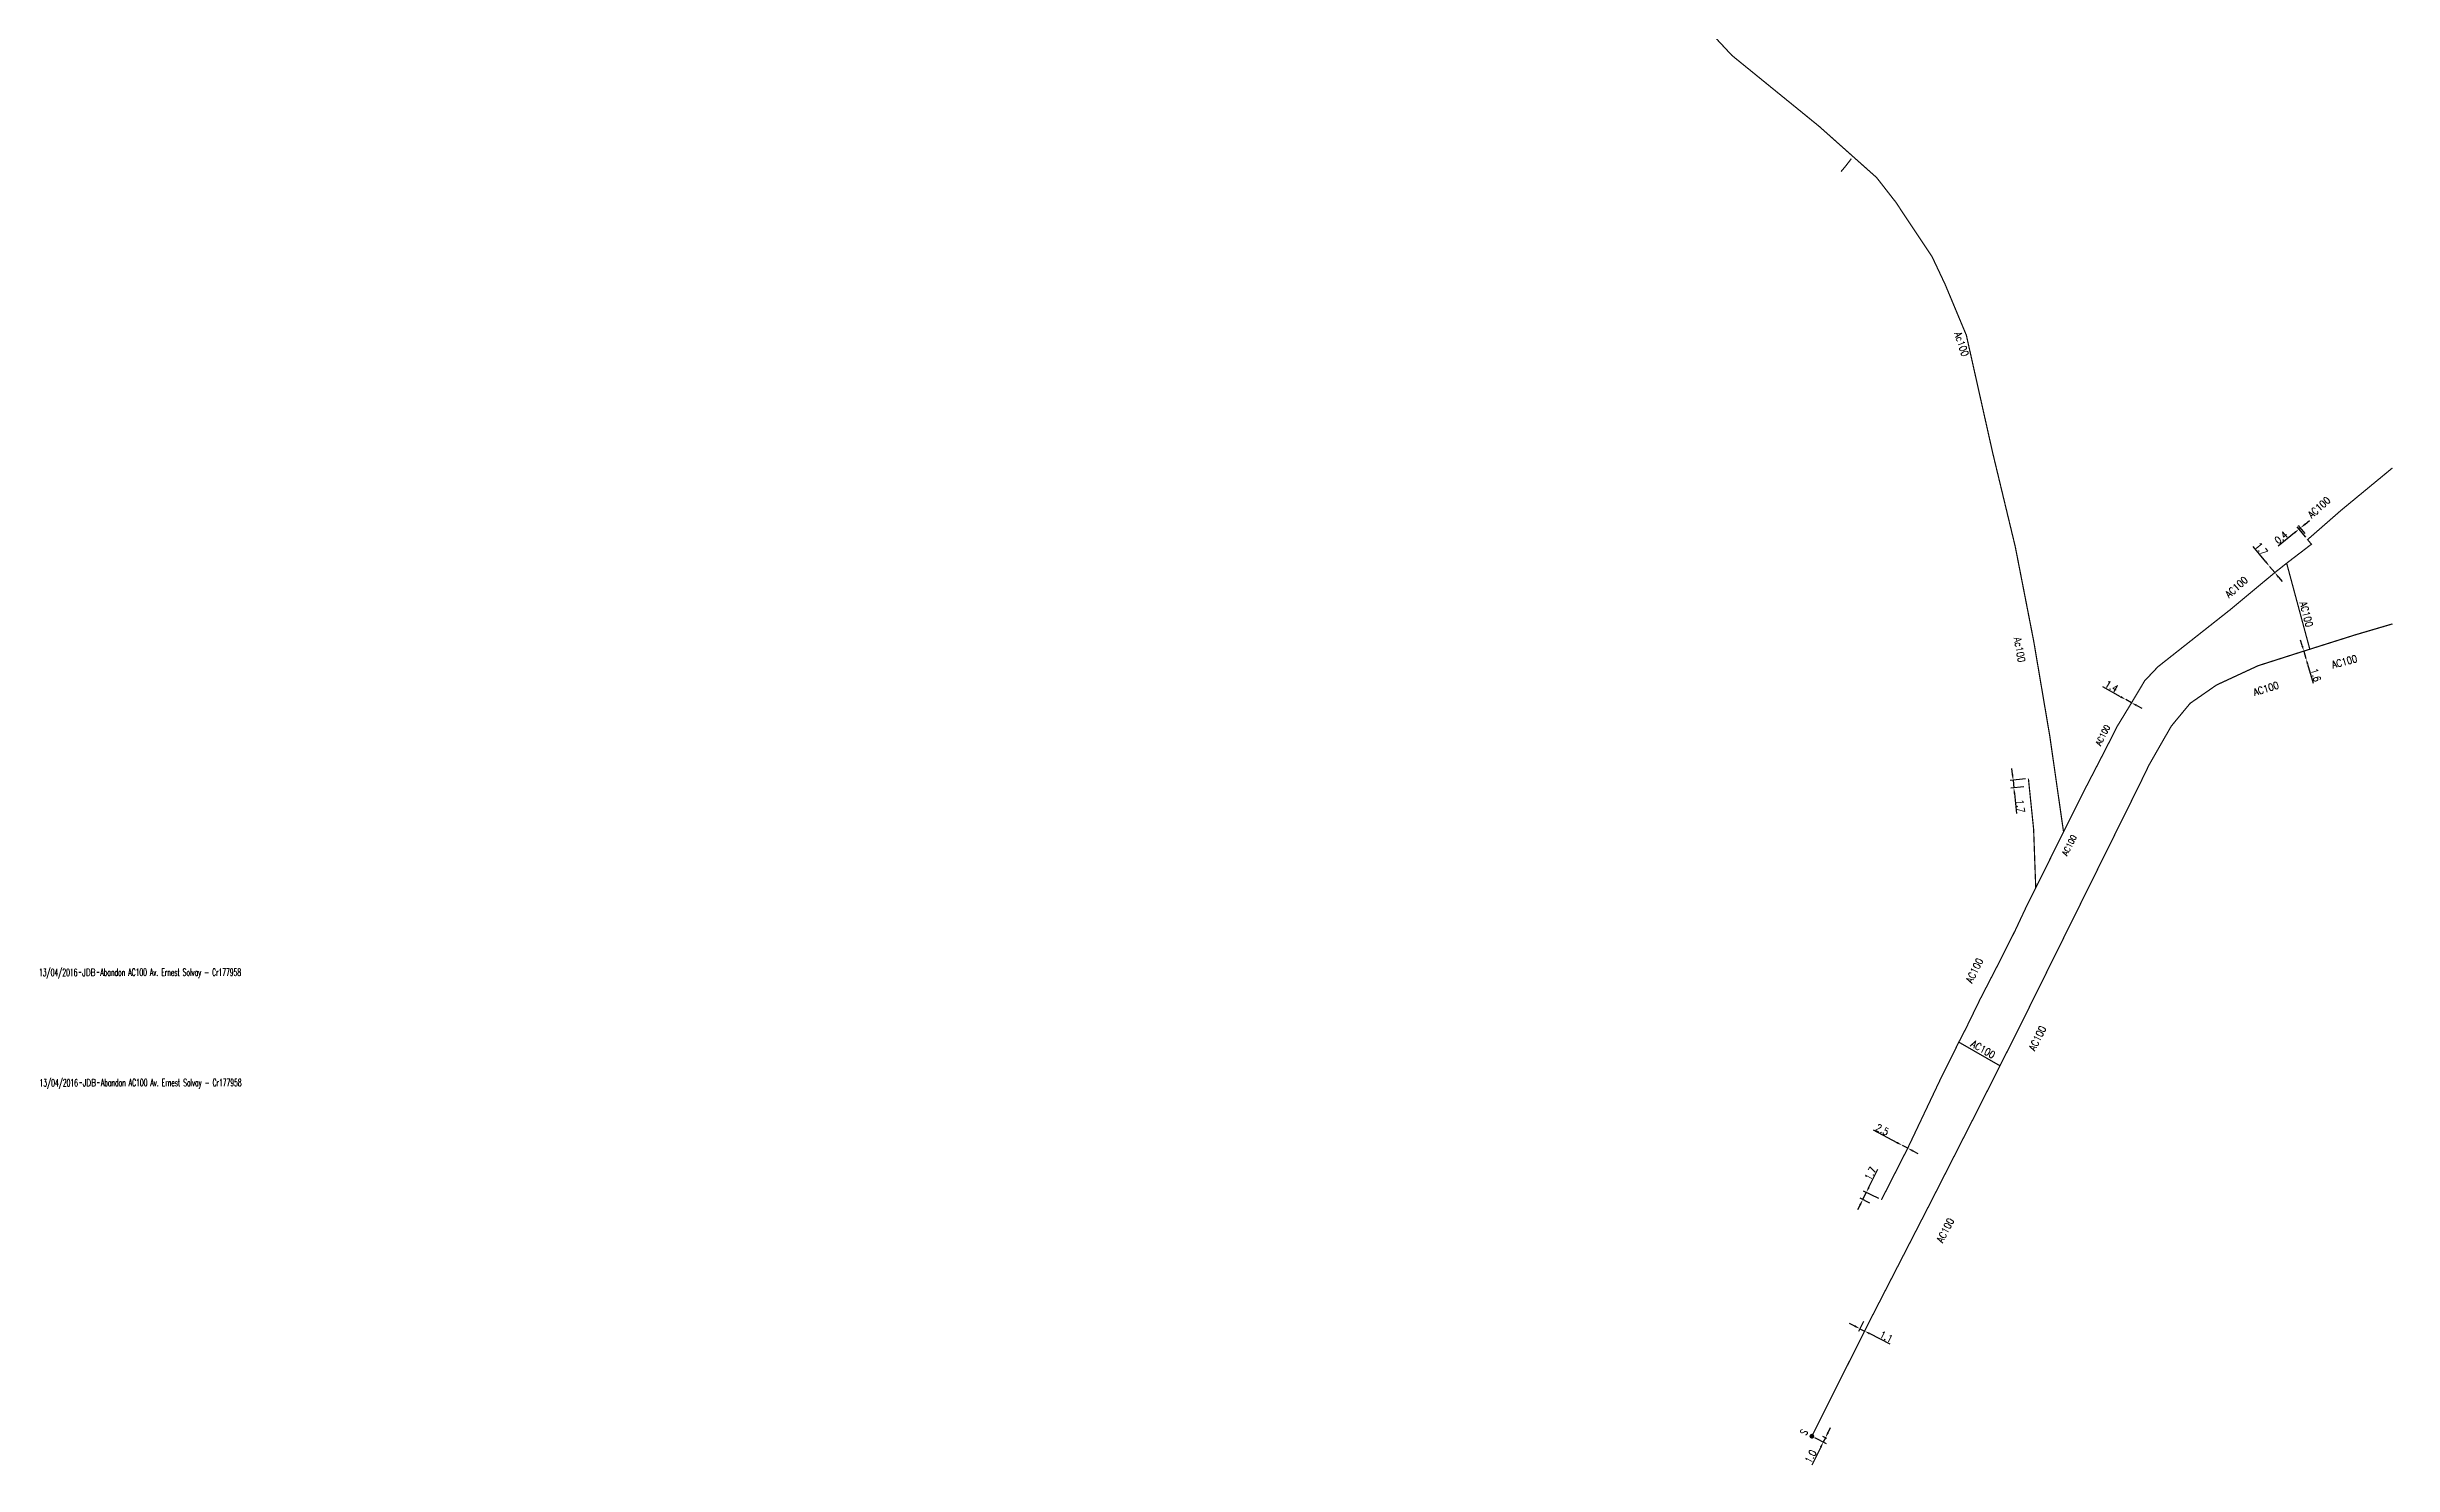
# Model space of a CAD drawing. Header units: millimetres. Extents: x 158430 to 159000, y 158000 to 159000.
# Drawn here: x 158510.8 to 159000.1, y 158408.9 to 158704.5 of the extents above; entities that cross this region are included whole.
import ezdxf
from ezdxf.enums import TextEntityAlignment as Align

# ---------------------------------------------------------------- set-up
doc = ezdxf.new("R2010")
doc.units = ezdxf.units.MM
doc.header["$PDMODE"] = 34
doc.layers.get('0').update_dxf_attribs({"linetype": 'CONTINUOUS'})
doc.layers.get('Defpoints').update_dxf_attribs({"linetype": 'CONTINUOUS'})
for name, color, linetype in [('L_300', 7, 'CONTINUOUS'), ('L_908', 5, 'CONTINUOUS'), ('L_910', 7, 'CONTINUOUS')]:
    doc.layers.add(name, color=color, linetype=linetype)
doc.styles.add('G_ROMANS', font='ROMANS.SHX', dxfattribs={"width": 0.75})
doc.styles.get("Standard").update_dxf_attribs({"font": 'romans.shx', "width": 0.85})
doc.linetypes.add('BP_HS', pattern='A,2,-1,["G",Standard,S=0.85,R=0,X=-0.27,Y=-0.4],-1', length=4)
doc.dimstyles.get("Standard").update_dxf_attribs({"dimtxt": 1.5, "dimasz": 1.2, "dimexe": 0.625, "dimexo": 0.625, "dimgap": 0.25, "dimtad": 1, "dimdec": 1, "dimzin": 0, "dimdsep": 46, "dimtxsty": 'Standard', "dimcen": -0.5, "dimadec": 0, "dimazin": 0, "dimtfac": 1, "dimtdec": 1, "dimtmove": 0, "dimatfit": 3, "dimfxl": 0, "dimtolj": 1, "dimtzin": 0, "dimarcsym": 0})

# ---------------------------------------------------------------- blocks, each defined once
blk = doc.blocks.new('*D1')
at = {"layer": 'Defpoints', "color": 0, "linetype": 'Continuous', "transparency": 16777216}
for p in [(158980.82, 158604.23), (158982.16, 158602.58), (158982.29, 158601.78)]:
    blk.add_point(p, dxfattribs=at)
at = {"layer": 'L_908', "color": 0, "linetype": 'Continuous', "lineweight": -2, "transparency": 16777216}
for p, q in [((158979.58, 158603.22), (158976.14, 158600.42)), ((158981.9, 158602.27), (158980.12, 158604.46)), ((158981.76, 158603.07), (158980.43, 158604.71)), ((158980.82, 158604.23), (158980.51, 158603.97)), ((158981.76, 158604.98), (158982.69, 158605.74))]:
    blk.add_line(p, q, dxfattribs=at)
at = {"layer": 'L_908', "color": 0, "linetype": 'Continuous', "transparency": 16777216}
for points in [[(158979.46, 158603.37), (158979.71, 158603.06), (158980.51, 158603.97)], [(158981.63, 158605.14), (158981.88, 158604.83), (158980.82, 158604.23)]]:
    blk.add_solid(points, dxfattribs=at)
at = {"layer": 'L_908', "color": 0, "linetype": 'Continuous', "transparency": 16777216, "insert": (158976.77, 158602.22), "char_height": 1.5, "attachment_point": 5, "rotation": 39.0871}
blk.add_mtext('\\A1;0.4', dxfattribs=at)
blk = doc.blocks.new('*D2')
at = {"layer": 'Defpoints', "color": 0, "linetype": 'Continuous', "transparency": 16777216}
for p in [(158974.36, 158596.21), (158974.36, 158596.21), (158975.45, 158594.9)]:
    blk.add_point(p, dxfattribs=at)
at = {"layer": 'L_908', "color": 0, "linetype": 'Continuous', "lineweight": -2, "transparency": 16777216}
for p, q in [((158973.6, 158597.13), (158970.92, 158600.36)), ((158975.45, 158594.9), (158974.36, 158596.21)), ((158976.22, 158593.98), (158976.98, 158593.06))]:
    blk.add_line(p, q, dxfattribs=at)
at = {"layer": 'L_908', "color": 0, "linetype": 'Continuous', "transparency": 16777216}
for points in [[(158973.75, 158597.26), (158973.44, 158597.01), (158974.36, 158596.21)], [(158976.37, 158594.11), (158976.06, 158593.85), (158975.45, 158594.9)]]:
    blk.add_solid(points, dxfattribs=at)
at = {"layer": 'L_908', "color": 0, "linetype": 'Continuous', "transparency": 16777216, "insert": (158972.64, 158599.85), "char_height": 1.5, "attachment_point": 5, "rotation": 309.6986}
blk.add_mtext('\\A1;1.7', dxfattribs=at)
blk = doc.blocks.new('*D3')
at = {"layer": 'Defpoints', "color": 0, "linetype": 'Continuous', "transparency": 16777216}
for p in [(158944.37, 158568.44), (158944.37, 158568.44), (158945.59, 158567.77)]:
    blk.add_point(p, dxfattribs=at)
at = {"layer": 'L_908', "color": 0, "linetype": 'Continuous', "lineweight": -2, "transparency": 16777216}
for p, q in [((158943.31, 158569.02), (158939.59, 158571.06)), ((158945.59, 158567.77), (158944.37, 158568.44)), ((158946.65, 158567.19), (158947.7, 158566.61))]:
    blk.add_line(p, q, dxfattribs=at)
at = {"layer": 'L_908', "color": 0, "linetype": 'Continuous', "transparency": 16777216}
for points in [[(158943.41, 158569.19), (158943.22, 158568.84), (158944.37, 158568.44)], [(158946.74, 158567.37), (158946.55, 158567.02), (158945.59, 158567.77)]]:
    blk.add_solid(points, dxfattribs=at)
at = {"layer": 'L_908', "color": 0, "linetype": 'Continuous', "transparency": 16777216, "insert": (158941.41, 158571.21), "char_height": 1.5, "attachment_point": 5, "rotation": 331.2574}
blk.add_mtext('\\A1;1.4', dxfattribs=at)
blk = doc.blocks.new('*D4')
at = {"layer": 'Defpoints', "color": 0, "linetype": 'Continuous', "transparency": 16777216}
for p in [(158897.78, 158475.49), (158897.78, 158475.49), (158898.9, 158474.91)]:
    blk.add_point(p, dxfattribs=at)
at = {"layer": 'L_908', "color": 0, "linetype": 'Continuous', "lineweight": -2, "transparency": 16777216}
for p, q in [((158896.71, 158476.05), (158891.75, 158478.64)), ((158898.9, 158474.91), (158897.78, 158475.49)), ((158898.07, 158476.05), (158898.07, 158476.05)), ((158899.97, 158474.35), (158901.03, 158473.8))]:
    blk.add_line(p, q, dxfattribs=at)
at = {"layer": 'L_908', "color": 0, "linetype": 'Continuous', "transparency": 16777216}
for points in [[(158896.8, 158476.23), (158896.62, 158475.87), (158897.78, 158475.49)], [(158900.06, 158474.53), (158899.87, 158474.18), (158898.9, 158474.91)]]:
    blk.add_solid(points, dxfattribs=at)
at = {"layer": 'L_908', "color": 0, "linetype": 'Continuous', "transparency": 16777216, "insert": (158893.61, 158478.79), "char_height": 1.5, "attachment_point": 5, "rotation": 332.4558}
blk.add_mtext('\\A1;2.5', dxfattribs=at)
blk = doc.blocks.new('L_300_11')
at = {"color": 0, "linetype": 'Continuous', "const_width": 0.497, "flags": 128}
blk.add_lwpolyline([(-0.25, 0, 1), (0.25, 0, 1)], format="xyb", close=True, dxfattribs=at)
at = {"color": 0, "linetype": 'Continuous', "style": 'G_ROMANS', "width": 0.75}
blk.add_text('S', height=1.5, dxfattribs=at).set_placement((0, 1.85), align=Align.MIDDLE)
at = {"color": 0, "linetype": 'Continuous', "width": 0.75, "flags": 3}
for tag, p in [('DEF_LEG', (0, -5)), ('DEF_COUP', (0, -7.5)), ('DEF_TYPE', (0, -10))]:
    blk.add_attdef(tag, text='', height=1.2, dxfattribs=at).set_placement(p, align=Align.MIDDLE)
blk = doc.blocks.new('*D5')
at = {"layer": 'Defpoints', "color": 0, "linetype": 'Continuous', "transparency": 16777216}
for p in [(158888.92, 158437.28), (158889.96, 158439.34), (158890.94, 158438.84)]:
    blk.add_point(p, dxfattribs=at)
at = {"layer": 'L_908', "color": 0, "linetype": 'Continuous', "lineweight": -2, "transparency": 16777216}
for p, q in [((158887.85, 158437.83), (158886.78, 158438.37)), ((158889.67, 158438.78), (158888.64, 158436.73)), ((158888.92, 158437.28), (158889.9, 158436.79)), ((158890.66, 158438.28), (158889.62, 158436.23)), ((158890.97, 158436.25), (158895.15, 158434.13))]:
    blk.add_line(p, q, dxfattribs=at)
at = {"layer": 'L_908', "color": 0, "linetype": 'Continuous', "transparency": 16777216}
for points in [[(158887.94, 158438), (158887.76, 158437.65), (158888.92, 158437.28)], [(158891.06, 158436.42), (158890.88, 158436.07), (158889.9, 158436.79)]]:
    blk.add_solid(points, dxfattribs=at)
at = {"layer": 'L_908', "color": 0, "linetype": 'Continuous', "transparency": 16777216, "insert": (158894.43, 158435.62), "char_height": 1.5, "attachment_point": 5, "rotation": 333.1731}
blk.add_mtext('\\A1;1.1', dxfattribs=at)
blk = doc.blocks.new('*D6')
at = {"layer": 'Defpoints', "color": 0, "linetype": 'Continuous', "transparency": 16777216}
for p in [(158981.51, 158578.54), (158981.96, 158577), (158981.96, 158577)]:
    blk.add_point(p, dxfattribs=at)
at = {"layer": 'L_908', "color": 0, "linetype": 'Continuous', "lineweight": -2, "transparency": 16777216}
for p, q in [((158981.17, 158579.69), (158980.83, 158580.84)), ((158981.51, 158578.54), (158981.96, 158577)), ((158982.3, 158575.85), (158983.48, 158571.83))]:
    blk.add_line(p, q, dxfattribs=at)
at = {"layer": 'L_908', "color": 0, "linetype": 'Continuous', "transparency": 16777216}
for points in [[(158981.36, 158579.74), (158980.98, 158579.63), (158981.51, 158578.54)], [(158982.49, 158575.91), (158982.11, 158575.79), (158981.96, 158577)]]:
    blk.add_solid(points, dxfattribs=at)
at = {"layer": 'L_908', "color": 0, "linetype": 'Continuous', "transparency": 16777216, "insert": (158984.02, 158573.55), "char_height": 1.5, "attachment_point": 5, "rotation": 286.409}
blk.add_mtext('\\A1;1.6', dxfattribs=at)
blk = doc.blocks.new('GIS_MODF')
at = {"color": 0, "linetype": 'Continuous', "flags": 128}
for points in [[(-2.18, -0.01), (-1.68, -0.01)], [(1.52, -0.01), (2.02, -0.01)]]:
    blk.add_lwpolyline(points, dxfattribs=at)
at = {"color": 0, "linetype": 'Continuous', "width": 0.5}
blk.add_attdef('DATE', text='', height=1.5, dxfattribs=at).set_placement((-2.5, -0.8), align=Align.RIGHT)
at = {"color": 0, "linetype": 'Continuous', "width": 1.771291}
blk.add_attdef('USER', text='', height=1.5, dxfattribs=at).set_placement((-1.51, -0.8), (1.28, -0.8), align=Align.FIT)
at = {"color": 0, "linetype": 'Continuous', "width": 0.5}
blk.add_attdef('DESC', (2.29, -0.8), '', height=1.5, dxfattribs=at)
blk = doc.blocks.new('*D8')
at = {"layer": 'Defpoints', "color": 0, "linetype": 'Continuous', "transparency": 16777216}
for p in [(158921.04, 158550.01), (158923.73, 158550.28), (158924.07, 158551.97)]:
    blk.add_point(p, dxfattribs=at)
at = {"layer": 'L_908', "color": 0, "linetype": 'Continuous', "lineweight": -2, "transparency": 16777216}
for p, q in [((158920.76, 158552.85), (158920.64, 158554.04)), ((158923.45, 158551.91), (158920.26, 158551.59)), ((158923.11, 158550.22), (158920.42, 158549.95)), ((158920.88, 158551.65), (158921.04, 158550.01)), ((158921.16, 158548.82), (158921.58, 158544.65))]:
    blk.add_line(p, q, dxfattribs=at)
at = {"layer": 'L_908', "color": 0, "linetype": 'Continuous', "transparency": 16777216}
for points in [[(158920.96, 158552.87), (158920.56, 158552.83), (158920.88, 158551.65)], [(158921.36, 158548.84), (158920.96, 158548.8), (158921.04, 158550.01)]]:
    blk.add_solid(points, dxfattribs=at)
at = {"layer": 'L_908', "color": 0, "linetype": 'Continuous', "transparency": 16777216, "insert": (158922.43, 158546.23), "char_height": 1.5, "attachment_point": 5, "rotation": 275.7077}
blk.add_mtext('\\A1;1.7', dxfattribs=at)
blk = doc.blocks.new('*D9')
at = {"layer": 'Defpoints', "color": 0, "linetype": 'Continuous', "transparency": 16777216}
for p in [(158889.52, 158464.18), (158891.57, 158463.16), (158893.41, 158464.13)]:
    blk.add_point(p, dxfattribs=at)
at = {"layer": 'L_908', "color": 0, "linetype": 'Continuous', "lineweight": -2, "transparency": 16777216}
for p, q in [((158890.81, 158466.77), (158892.68, 158470.53)), ((158889.52, 158464.18), (158890.27, 158465.7)), ((158892.85, 158464.41), (158889.71, 158465.98)), ((158888.98, 158463.1), (158888.45, 158462.03)), ((158891.01, 158463.43), (158888.96, 158464.46))]:
    blk.add_line(p, q, dxfattribs=at)
at = {"layer": 'L_908', "color": 0, "linetype": 'Continuous', "transparency": 16777216}
for points in [[(158890.63, 158466.86), (158890.99, 158466.68), (158890.27, 158465.7)], [(158888.8, 158463.19), (158889.16, 158463.01), (158889.52, 158464.18)]]:
    blk.add_solid(points, dxfattribs=at)
at = {"layer": 'L_908', "color": 0, "linetype": 'Continuous', "transparency": 16777216, "insert": (158891.12, 158469.64), "char_height": 1.5, "attachment_point": 5, "rotation": 63.4981}
blk.add_mtext('\\A1;1.7', dxfattribs=at)
blk = doc.blocks.new('*D13')
at = {"layer": 'Defpoints', "color": 0, "linetype": 'Continuous', "transparency": 16777216}
for p in [(158878.91, 158414.87), (158881.75, 158414.56), (158882.62, 158414.12)]:
    blk.add_point(p, dxfattribs=at)
at = {"layer": 'L_300', "color": 0, "linetype": 'Continuous', "lineweight": -2, "transparency": 16777216}
for p, q in [((158882.29, 158415.63), (158882.83, 158416.7)), ((158880.76, 158412.59), (158878.87, 158408.85)), ((158879.47, 158414.59), (158881.86, 158413.38)), ((158882.06, 158414.4), (158881.19, 158414.84)), ((158881.75, 158414.56), (158881.3, 158413.67))]:
    blk.add_line(p, q, dxfattribs=at)
at = {"layer": 'L_300', "color": 0, "linetype": 'Continuous', "transparency": 16777216}
for points in [[(158880.58, 158412.68), (158880.94, 158412.5), (158881.3, 158413.67)], [(158882.11, 158415.72), (158882.47, 158415.54), (158881.75, 158414.56)]]:
    blk.add_solid(points, dxfattribs=at)
at = {"layer": 'L_300', "color": 0, "linetype": 'Continuous', "transparency": 16777216, "insert": (158878.65, 158410.64), "char_height": 1.5, "attachment_point": 5, "rotation": 63.2478}
blk.add_mtext('\\A1;1.0', dxfattribs=at)

msp = doc.modelspace()

# ---------------------------------------------------------------- linework, layer by layer
at = {"layer": 'L_908', "linetype": 'BP_HS', "const_width": 0.25, "flags": 128}
for points in [[(158728.65, 159000), (158733.16, 158991.6), (158733.16, 158991.6), (158743.78, 158972.82), (158743.78, 158972.82), (158747.55, 158965.06), (158750.65, 158957.98), (158752.63, 158953.6), (158755.35, 158946.61), (158758.09, 158938.01), (158762.97, 158919.74), (158762.97, 158919.74), (158762.97, 158919.74), (158767.52, 158901.73), (158767.52, 158901.73), (158770.38, 158891.5), (158770.38, 158891.5), (158773.19, 158881.63), (158775.22, 158874.11), (158795.88, 158816.39), (158807.58, 158794.54), (158822.48, 158765.57), (158829.35, 158751.54), (158833.94, 158742.65), (158838.61, 158734.01), (158844.83, 158723.93), (158853.45, 158712.15), (158862.25, 158702.71), (158880.4, 158687.96), (158892.41, 158677.26), (158896.42, 158672.12), (158904, 158660.72), (158906.72, 158654.95), (158911.13, 158644.39), (158916.62, 158619.88), (158921.33, 158600.32, -0.018807), (158931.4, 158540.85, -0.040485)], [(158887.14, 158681.2, -0.020829), (158884.99, 158678.5, 0.977015)]]:
    msp.add_lwpolyline(points, format="xyb", dxfattribs=at)
for points in [[(159000, 158616.73), (158989.34, 158607.94), (158982.29, 158601.78), (158983.1, 158600.82), (158977.93, 158596.86), (158975.45, 158594.9), (158966.06, 158587.09), (158951.08, 158575.27), (158948.32, 158572.35), (158945.59, 158567.77), (158942.63, 158562.92), (158939.89, 158557.54), (158935.36, 158548.79), (158925.6, 158529.19), (158923.57, 158525.11), (158921.36, 158520.39), (158918.16, 158514.02), (158913.96, 158505.89), (158911.1, 158500), (158909.56, 158497.02), (158905.69, 158489.22), (158898.9, 158474.91), (158893.41, 158464.13)], [(158977.93, 158596.86), (158982.76, 158578.93)], [(158878.91, 158414.87), (158890.94, 158438.84), (158903.57, 158463.4), (158913.16, 158482.22), (158918.14, 158492.09), (158922.13, 158500), (158947.11, 158550.43), (158949.22, 158554.78), (158953.86, 158562.89), (158957.8, 158567.65), (158963.3, 158571.47), (158971.97, 158575.49), (158981.51, 158578.54), (158982.76, 158578.93), (158992.28, 158581.94), (159000, 158584.21)], [(158924.07, 158551.97), (158925.16, 158541.41), (158925.6, 158529.19), (158925.57, 158529.91)], [(158909.56, 158497.02), (158918.14, 158492.09)]]:
    msp.add_lwpolyline(points, dxfattribs=at)

# ---------------------------------------------------------------- block references
at = {"layer": 'L_300', "rotation": 63.36550366372242}
msp.add_blockref('L_300_11', (158878.91, 158414.87), dxfattribs=at)
at = {"layer": 'L_910'}
ref = msp.add_blockref('GIS_MODF', (158519.68, 158511.62), dxfattribs=dict(at, rotation=0.5725613824145926))
ref.add_attrib('DATE', '13/04/2016', dxfattribs={"layer": '0', "color": 0, "linetype": 'Continuous', "height": 1.5, "width": 0.5}).set_placement((158517.19, 158510.79), align=Align.RIGHT)
ref.add_attrib('USER', 'JDB', dxfattribs={"layer": '0', "color": 0, "linetype": 'Continuous', "height": 1.5, "rotation": 0.5726, "width": 0.708517}).set_placement((158518.18, 158510.8), (158520.97, 158510.83), align=Align.FIT)
ref.add_attrib('DESC', 'Abandon AC100 Av. Ernest Solvay - Cr177958', (158521.98, 158510.84), dxfattribs={"layer": '0', "color": 0, "linetype": 'Continuous', "height": 1.5, "width": 0.5})
at = {"layer": 'L_910', "color": 7, "linetype": 'Continuous'}
ref = msp.add_blockref('GIS_MODF', (158519.78, 158488.61), dxfattribs=dict(at, rotation=0.5725613824145926))
ref.add_attrib('DATE', '13/04/2016', dxfattribs={"layer": '0', "color": 0, "linetype": 'Continuous', "height": 1.5, "width": 0.5}).set_placement((158517.29, 158487.79), align=Align.RIGHT)
ref.add_attrib('USER', 'JDB', dxfattribs={"layer": '0', "color": 0, "linetype": 'Continuous', "height": 1.5, "rotation": 0.5726, "width": 0.708517}).set_placement((158518.28, 158487.8), (158521.07, 158487.83), align=Align.FIT)
ref.add_attrib('DESC', 'Abandon AC100 Av. Ernest Solvay - Cr177958', (158522.08, 158487.84), dxfattribs={"layer": '0', "color": 0, "linetype": 'Continuous', "height": 1.5, "width": 0.5})

# ---------------------------------------------------------------- texts
at = {"layer": 'L_908', "linetype": 'Continuous', "width": 0.85}
for s, height, rotation, p in [('Ac100', 1.5, 288.6055, (158910.13, 158642.55)), ('AC100', 1.5, 41.9123, (158984.68, 158608.5)), ('AC100', 1.5, 41.9123, (158967.44, 158591.88)), ('AC100', 1.5, 285.0258, (158982.04, 158586.23)), ('Ac100', 1.5, 280.1746, (158922.24, 158578.82)), ('AC100', 1.5, 14.706, (158989.97, 158576.34)), ('AC100', 1.5, 17.3259, (158973.62, 158570.71)), ('AC100', 1.25, 63.0723, (158939.59, 158561)), ('AC100', 1.25, 63.0723, (158932.6, 158538.07)), ('AC100', 1.5, 63.5849, (158912.82, 158511.95)), ('AC100', 1.5, 63.5849, (158925.95, 158497.83)), ('AC100', 1.5, 330.0992, (158914.62, 158495.53)), ('AC100', 1.5, 62.9002, (158906.74, 158457.79))]:
    msp.add_text(s, height=height, rotation=rotation, dxfattribs=at).set_placement(p, align=Align.MIDDLE_CENTER)

# ---------------------------------------------------------------- dimensions: what is measured, and where the dimension line sits
at = {"layer": 'L_300', "linetype": 'Continuous'}
dim = msp.add_linear_dim(base=(158881.75, 158414.56), p1=(158878.91, 158414.87), p2=(158882.62, 158414.12), angle=243.2478, dimstyle='Standard', dxfattribs=at)
dim.commit()
dim.dimension.update_dxf_attribs({"geometry": '*D13', "text_midpoint": (158879.54, 158410.19), "dimtype": 160})
at = {"layer": 'L_908', "linetype": 'Continuous'}
for base, p1, p2, angle, picture, middle in [((158980.82, 158604.23), (158982.29, 158601.78), (158982.16, 158602.58), 219.0871, '*D1', (158977.4, 158601.44)), ((158974.36, 158596.21), (158975.45, 158594.9), (158974.36, 158596.21), 309.6986, '*D2', (158971.88, 158599.21)), ((158981.96, 158577), (158981.51, 158578.54), (158981.96, 158577), 106.409, '*D6', (158983.06, 158573.26)), ((158944.37, 158568.44), (158945.59, 158567.77), (158944.37, 158568.44), 331.2574, '*D3', (158940.92, 158570.33)), ((158921.0444, 158550.0096), (158924.0671, 158551.9715), (158923.7333, 158550.2783), 95.7077, '*D8', (158921.4317, 158546.1342)), ((158889.52, 158464.18), (158893.41, 158464.13), (158891.57, 158463.16), 63.4981, '*D9', (158892.02, 158469.19)), ((158888.92, 158437.28), (158890.94, 158438.84), (158889.96, 158439.34), 333.1731, '*D5', (158893.98, 158434.72))]:
    dim = msp.add_linear_dim(base=base, p1=p1, p2=p2, angle=angle, dimstyle='Standard', override={"dimatfit": 0}, dxfattribs=at)
    dim.commit()
    dim.dimension.update_dxf_attribs({"geometry": picture, "text_midpoint": middle, "dimtype": 160})
dim = msp.add_linear_dim(base=(158897.78, 158475.49), p1=(158898.9, 158474.91), p2=(158897.78, 158475.49), angle=332.4558, text='2.5', dimstyle='Standard', override={"dimatfit": 0}, dxfattribs=at)
dim.commit()
dim.dimension.update_dxf_attribs({"geometry": '*D4', "text_midpoint": (158893.15, 158477.91), "dimtype": 160})

doc.saveas('drawing.dxf')
